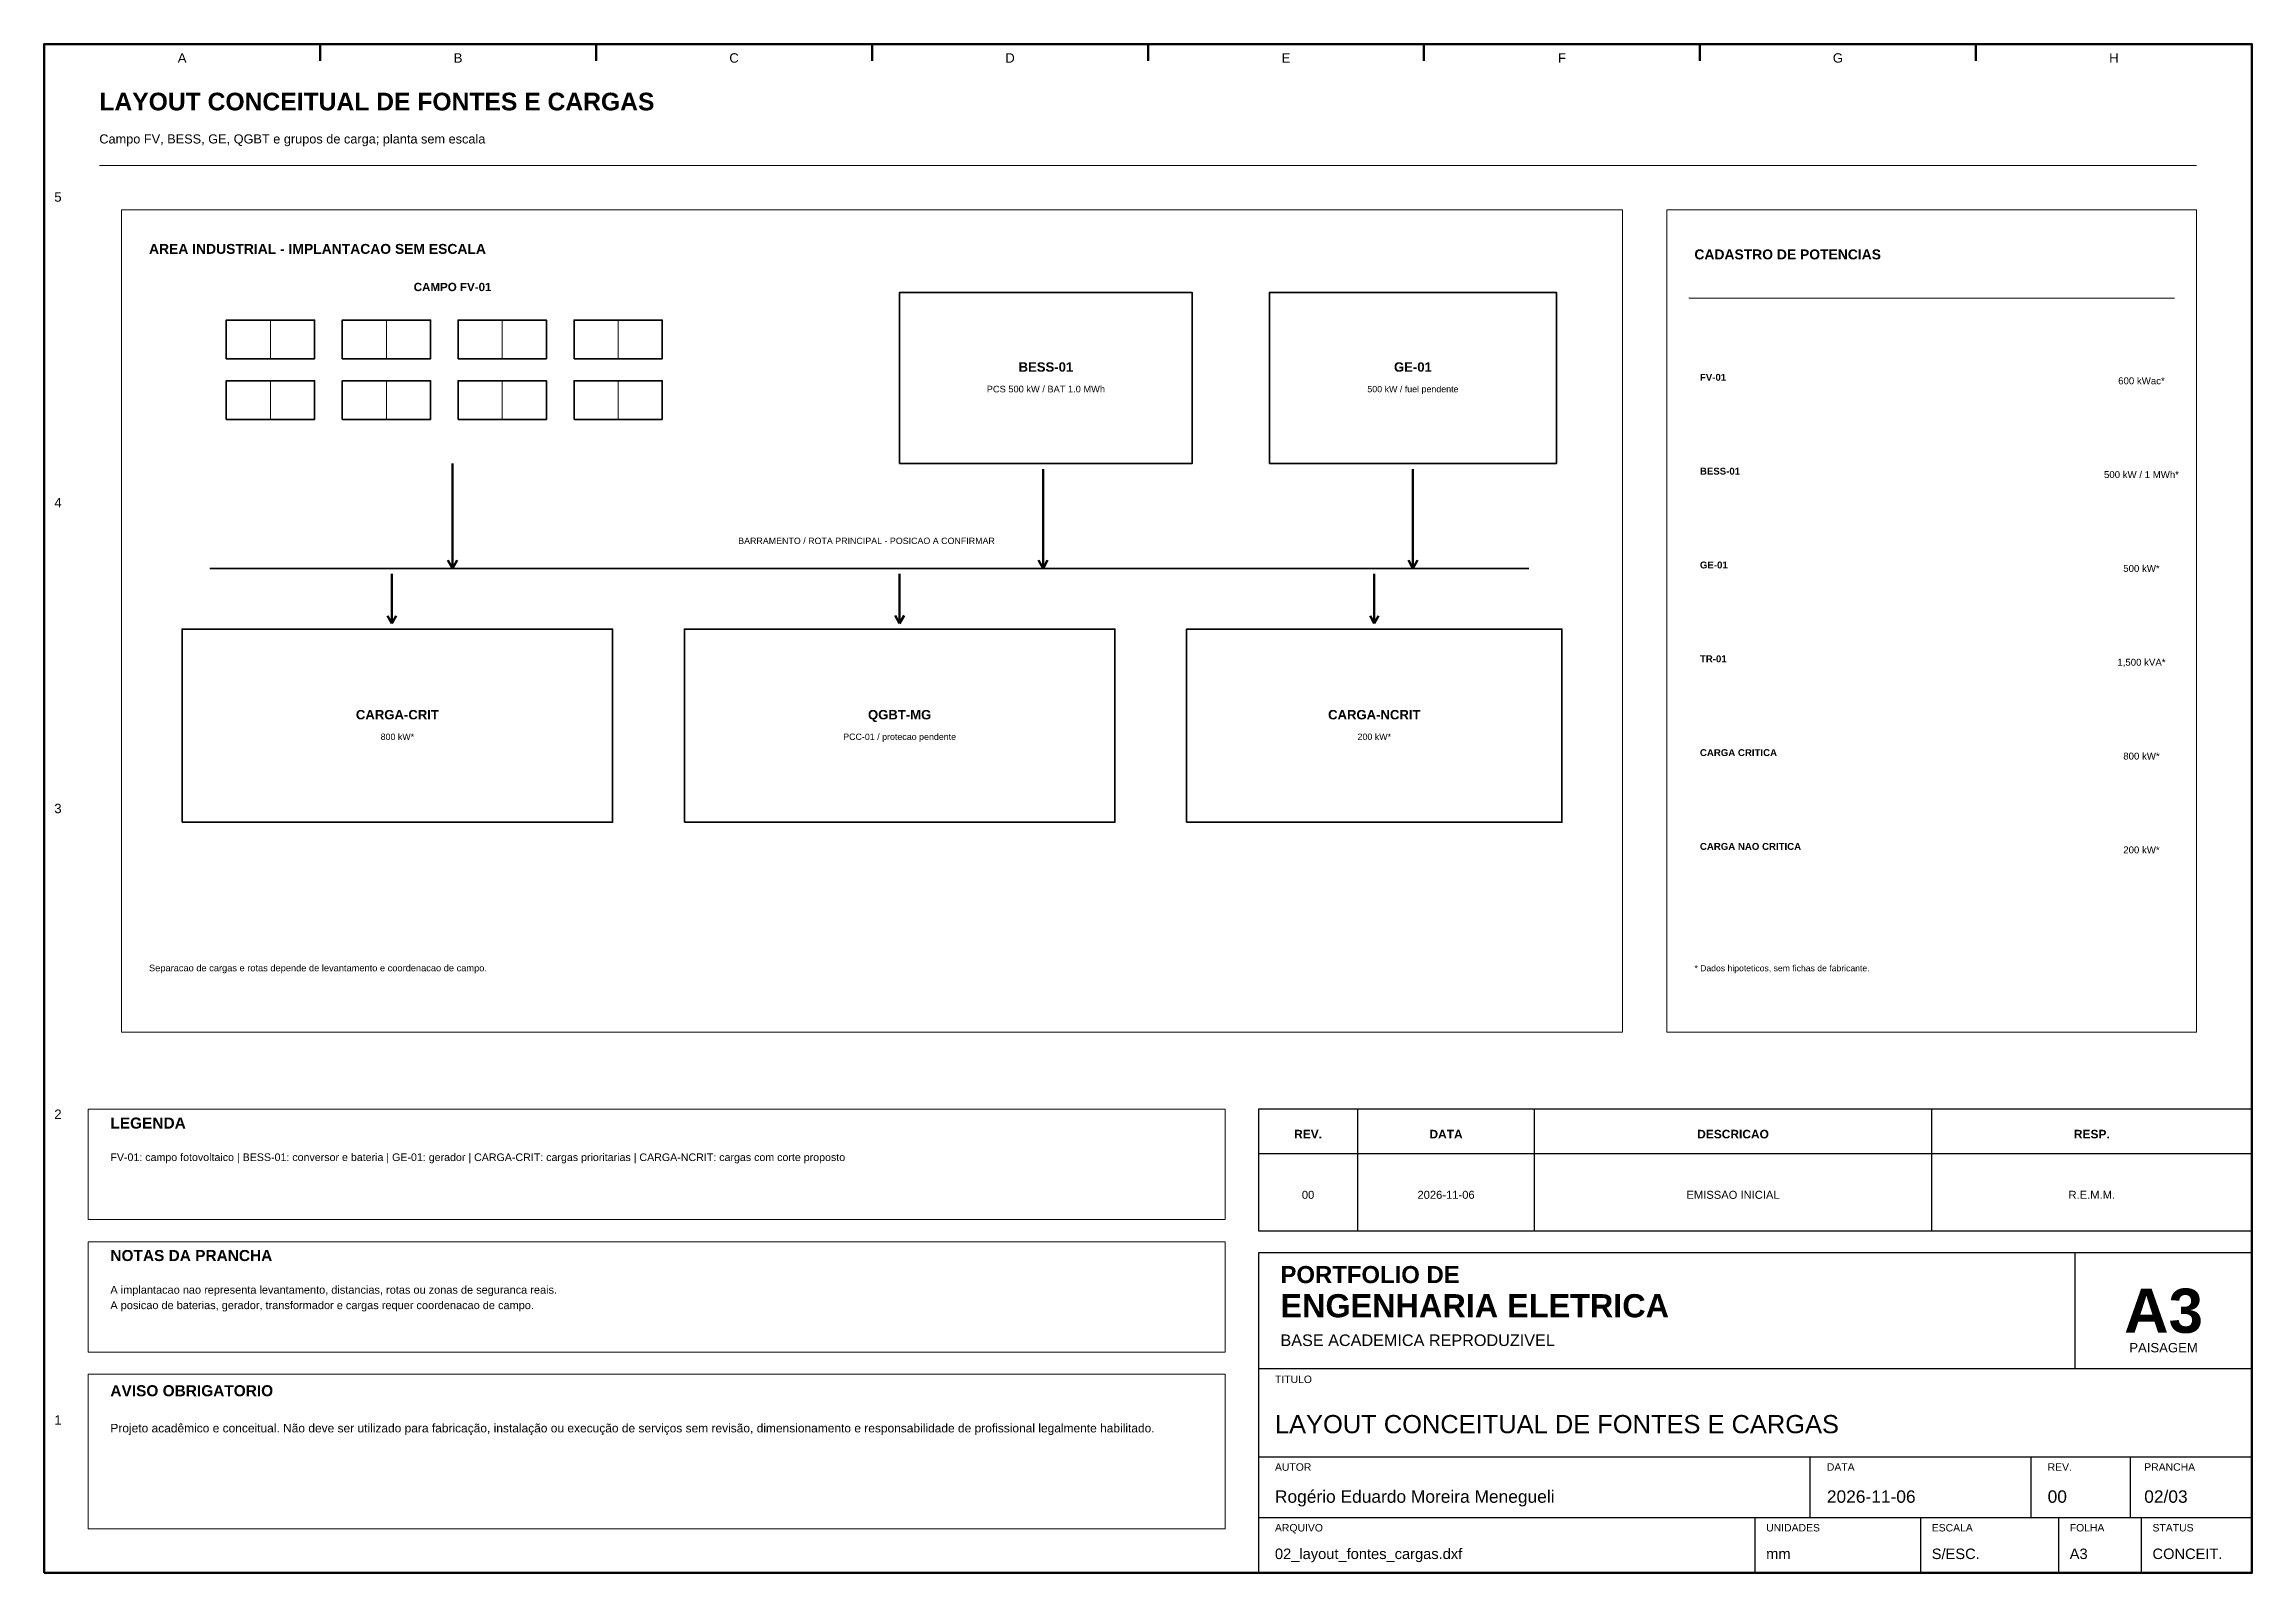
# Model space of a CAD drawing. Header units: millimetres. Extents: x 10 to 410, y 10 to 287.
import ezdxf
from ezdxf.enums import TextEntityAlignment as Align

# ---------------------------------------------------------------- set-up
doc = ezdxf.new("R2010")
doc.units = ezdxf.units.MM
for name, color, linetype, lineweight in [('00_MOLDURA', 7, 'CONTINUOUS', 50), ('01_CARIMBO', 7, 'CONTINUOUS', 25), ('02_TEXTO', 7, 'CONTINUOUS', 18), ('03_COTAS', 152, 'CONTINUOUS', 18), ('04_EQUIPAMENTOS', 32, 'CONTINUOUS', 35), ('05_POTENCIA', 12, 'CONTINUOUS', 50), ('10_ELETROCALHAS', 251, 'CONTINUOUS', 35), ('11_ARQUITETURA', 253, 'CONTINUOUS', 18), ('12_LEGENDA', 7, 'CONTINUOUS', 18), ('13_NOTAS', 7, 'CONTINUOUS', 18)]:
    doc.layers.add(name, color=color, linetype=linetype, lineweight=lineweight)
doc.styles.add('PORTFOLIO_TEXTO', font='arial.ttf')
doc.styles.add('PORTFOLIO_TITULO', font='arialbd.ttf', dxfattribs={"width": 0.92})

# ---------------------------------------------------------------- blocks, each defined once
blk = doc.blocks.new('CARIMBO_A3')
at = {"layer": '01_CARIMBO'}
for p, q in [((148, 37), (148, 58)), ((0, 37), (180, 37)), ((0, 21), (180, 21)), ((100, 10), (100, 21)), ((140, 10), (140, 21)), ((158, 10), (158, 21)), ((0, 10), (180, 10)), ((90, 0), (90, 10)), ((120, 0), (120, 10)), ((145, 0), (145, 10)), ((160, 0), (160, 10))]:
    blk.add_line(p, q, dxfattribs=at)
blk.add_lwpolyline([(0, 0), (180, 0), (180, 58), (0, 58)], close=True, dxfattribs=at)
at = {"layer": '01_CARIMBO', "style": 'PORTFOLIO_TEXTO'}
for s, p in [('TITULO', (3, 34.4)), ('AUTOR', (3, 18.5)), ('DATA', (103, 18.5)), ('REV.', (143, 18.5)), ('PRANCHA', (160.5, 18.5)), ('ARQUIVO', (3, 7.5)), ('UNIDADES', (92, 7.5)), ('ESCALA', (122, 7.5)), ('FOLHA', (147, 7.5)), ('STATUS', (162, 7.5))]:
    blk.add_text(s, height=1.35, dxfattribs=at).set_placement(p)
at = {"layer": '02_TEXTO'}
for s, height, style, p in [('PORTFOLIO DE', 3.1, 'PORTFOLIO_TITULO', (4, 52.5)), ('ENGENHARIA ELETRICA', 4.2, 'PORTFOLIO_TITULO', (4, 46.3)), ('BASE ACADEMICA REPRODUZIVEL', 2.1, 'PORTFOLIO_TEXTO', (4, 41.1))]:
    blk.add_text(s, height=height, dxfattribs=dict(at, style=style)).set_placement(p)
for s, height, style, p in [('A3', 8, 'PORTFOLIO_TITULO', (164, 47.5)), ('PAISAGEM', 1.7, 'PORTFOLIO_TEXTO', (164, 40.8))]:
    blk.add_text(s, height=height, dxfattribs=dict(at, style=style)).set_placement(p, align=Align.MIDDLE_CENTER)
at = {"layer": '02_TEXTO', "style": 'PORTFOLIO_TEXTO'}
for tag, p, height in [('TITULO', (3, 25.3), 3.3), ('AUTOR', (3, 12.7), 2.25), ('DATA', (103, 12.7), 2.25), ('REVISAO', (143, 12.7), 2.25), ('PRANCHA', (160.5, 12.7), 2.25), ('ARQUIVO', (3, 2.5), 1.9), ('UNIDADES', (92, 2.5), 1.9), ('ESCALA', (122, 2.5), 1.9), ('FOLHA', (147, 2.5), 1.9), ('STATUS', (162, 2.5), 1.9)]:
    blk.add_attdef(tag, p, '', height=height, dxfattribs=at)

msp = doc.modelspace()

# ---------------------------------------------------------------- linework, layer by layer
at = {"layer": '00_MOLDURA'}
for p, q in [((60, 287), (60, 284)), ((110, 287), (110, 284)), ((160, 287), (160, 284)), ((210, 287), (210, 284)), ((260, 287), (260, 284)), ((310, 287), (310, 284)), ((360, 287), (360, 284))]:
    msp.add_line(p, q, dxfattribs=at)
msp.add_lwpolyline([(10, 10), (410, 10), (410, 287), (10, 287)], close=True, dxfattribs=at)
at = {"layer": '01_CARIMBO'}
for p, q in [((248, 72), (248, 94)), ((280, 72), (280, 94)), ((352, 72), (352, 94)), ((230, 86), (410, 86))]:
    msp.add_line(p, q, dxfattribs=at)
msp.add_lwpolyline([(230, 72), (410, 72), (410, 94), (230, 94)], close=True, dxfattribs=at)
at = {"layer": '03_COTAS'}
for p, q in [((20, 265), (400, 265)), ((51, 230), (51, 237)), ((72, 230), (72, 237)), ((93, 230), (93, 237)), ((114, 230), (114, 237)), ((51, 219), (51, 226)), ((72, 219), (72, 226)), ((93, 219), (93, 226)), ((114, 219), (114, 226))]:
    msp.add_line(p, q, dxfattribs=at)
at = {"layer": '04_EQUIPAMENTOS'}
for points in [[(165, 211), (218, 211), (218, 242), (165, 242)], [(232, 211), (284, 211), (284, 242), (232, 242)], [(43, 230), (59, 230), (59, 237), (43, 237)], [(64, 230), (80, 230), (80, 237), (64, 237)], [(85, 230), (101, 230), (101, 237), (85, 237)], [(106, 230), (122, 230), (122, 237), (106, 237)], [(43, 219), (59, 219), (59, 226), (43, 226)], [(64, 219), (80, 219), (80, 226), (64, 226)], [(85, 219), (101, 219), (101, 226), (85, 226)], [(106, 219), (122, 219), (122, 226), (106, 226)], [(35, 146), (113, 146), (113, 181), (35, 181)], [(126, 146), (204, 146), (204, 181), (126, 181)], [(217, 146), (285, 146), (285, 181), (217, 181)]]:
    msp.add_lwpolyline(points, close=True, dxfattribs=at)
at = {"layer": '05_POTENCIA'}
for p, q in [((84, 211), (84, 192)), ((191, 210), (191, 192)), ((258, 210), (258, 192)), ((83.17, 193.5), (84, 192)), ((84.83, 193.5), (84, 192)), ((190.18, 193.5), (191, 192)), ((191.82, 193.5), (191, 192)), ((257.18, 193.5), (258, 192)), ((258.82, 193.5), (258, 192)), ((73, 191), (73, 182)), ((165, 191), (165, 182)), ((251, 191), (251, 182)), ((72.23, 183.4), (73, 182)), ((73.77, 183.4), (73, 182)), ((164.18, 183.5), (165, 182)), ((165.82, 183.5), (165, 182)), ((250.23, 183.4), (251, 182)), ((251.77, 183.4), (251, 182))]:
    msp.add_line(p, q, dxfattribs=at)
at = {"layer": '10_ELETROCALHAS'}
msp.add_line((40, 192), (279, 192), dxfattribs=at)
at = {"layer": '11_ARQUITETURA'}
msp.add_lwpolyline([(24, 108), (296, 108), (296, 257), (24, 257)], close=True, dxfattribs=at)
at = {"layer": '12_LEGENDA'}
msp.add_line((308, 241), (396, 241), dxfattribs=at)
for points in [[(304, 108), (400, 108), (400, 257), (304, 257)], [(18, 74), (224, 74), (224, 94), (18, 94)]]:
    msp.add_lwpolyline(points, close=True, dxfattribs=at)
at = {"layer": '13_NOTAS'}
for points in [[(18, 50), (224, 50), (224, 70), (18, 70)], [(18, 18), (224, 18), (224, 46), (18, 46)]]:
    msp.add_lwpolyline(points, close=True, dxfattribs=at)

# ---------------------------------------------------------------- block references
at = {"layer": '01_CARIMBO'}
msp.add_blockref('CARIMBO_A3', (230, 10), dxfattribs=at).add_auto_attribs({'TITULO': 'LAYOUT CONCEITUAL DE FONTES E CARGAS', 'AUTOR': 'Rogério Eduardo Moreira Menegueli', 'DATA': '2026-11-06', 'REVISAO': '00', 'PRANCHA': '02/03', 'ARQUIVO': '02_layout_fontes_cargas.dxf', 'UNIDADES': 'mm', 'ESCALA': 'S/ESC.', 'FOLHA': 'A3', 'STATUS': 'CONCEIT.'})

# ---------------------------------------------------------------- texts
at = {"layer": '00_MOLDURA', "style": 'PORTFOLIO_TEXTO'}
for s, p in [('A', (35, 284.5)), ('B', (85, 284.5)), ('C', (135, 284.5)), ('D', (185, 284.5)), ('E', (235, 284.5)), ('F', (285, 284.5)), ('G', (335, 284.5)), ('H', (385, 284.5)), ('5', (12.5, 259.3)), ('4', (12.5, 203.9)), ('3', (12.5, 148.5)), ('2', (12.5, 93.1)), ('1', (12.5, 37.7))]:
    msp.add_text(s, height=1.7, dxfattribs=at).set_placement(p, align=Align.MIDDLE_CENTER)
at = {"layer": '01_CARIMBO', "style": 'PORTFOLIO_TITULO'}
for s, p in [('REV.', (239, 89.5)), ('DATA', (264, 89.5)), ('DESCRICAO', (316, 89.5)), ('RESP.', (381, 89.5))]:
    msp.add_text(s, height=1.55, dxfattribs=at).set_placement(p, align=Align.MIDDLE_CENTER)
at = {"layer": '02_TEXTO'}
for s, height, style, p in [('LAYOUT CONCEITUAL DE FONTES E CARGAS', 3.2, 'PORTFOLIO_TITULO', (20, 275)), ('Campo FV, BESS, GE, QGBT e grupos de carga; planta sem escala', 1.65, 'PORTFOLIO_TEXTO', (20, 269)), ('FV-01', 1.25, 'PORTFOLIO_TITULO', (310, 226)), ('BESS-01', 1.25, 'PORTFOLIO_TITULO', (310, 209)), ('GE-01', 1.25, 'PORTFOLIO_TITULO', (310, 192)), ('TR-01', 1.25, 'PORTFOLIO_TITULO', (310, 175)), ('CARGA CRITICA', 1.25, 'PORTFOLIO_TITULO', (310, 158)), ('CARGA NAO CRITICA', 1.25, 'PORTFOLIO_TITULO', (310, 141))]:
    msp.add_text(s, height=height, dxfattribs=dict(at, style=style)).set_placement(p)
at = {"layer": '02_TEXTO', "style": 'PORTFOLIO_TEXTO'}
for s, height, p in [('PCS 500 kW / BAT 1.0 MWh', 1.2, (191.5, 224.5)), ('500 kW / fuel pendente', 1.15, (258, 224.5)), ('600 kWac*', 1.25, (390, 226)), ('500 kW / 1 MWh*', 1.25, (390, 209)), ('500 kW*', 1.25, (390, 192)), ('1,500 kVA*', 1.25, (390, 175)), ('800 kW*', 1.15, (74, 161.5)), ('PCC-01 / protecao pendente', 1.15, (165, 161.5)), ('200 kW*', 1.15, (251, 161.5)), ('800 kW*', 1.25, (390, 158)), ('200 kW*', 1.25, (390, 141)), ('00', 1.45, (239, 78.5)), ('2026-11-06', 1.45, (264, 78.5)), ('EMISSAO INICIAL', 1.45, (316, 78.5)), ('R.E.M.M.', 1.45, (381, 78.5))]:
    msp.add_text(s, height=height, dxfattribs=at).set_placement(p, align=Align.MIDDLE_CENTER)
at = {"layer": '04_EQUIPAMENTOS', "style": 'PORTFOLIO_TITULO'}
for s, height, p in [('CAMPO FV-01', 1.5, (84, 243)), ('BESS-01', 1.7, (191.5, 228.5)), ('GE-01', 1.7, (258, 228.5)), ('CARGA-CRIT', 1.7, (74, 165.5)), ('QGBT-MG', 1.7, (165, 165.5)), ('CARGA-NCRIT', 1.7, (251, 165.5))]:
    msp.add_text(s, height=height, dxfattribs=at).set_placement(p, align=Align.MIDDLE_CENTER)
at = {"layer": '10_ELETROCALHAS', "style": 'PORTFOLIO_TEXTO'}
msp.add_text('BARRAMENTO / ROTA PRINCIPAL - POSICAO A CONFIRMAR', height=1.15, dxfattribs=at).set_placement((159, 197), align=Align.MIDDLE_CENTER)
at = {"layer": '11_ARQUITETURA', "style": 'PORTFOLIO_TITULO'}
msp.add_text('AREA INDUSTRIAL - IMPLANTACAO SEM ESCALA', height=1.8, dxfattribs=at).set_placement((29, 249))
at = {"layer": '12_LEGENDA', "style": 'PORTFOLIO_TITULO'}
for s, height, p in [('CADASTRO DE POTENCIAS', 1.8, (309, 248)), ('LEGENDA', 2, (22, 90.5))]:
    msp.add_text(s, height=height, dxfattribs=at).set_placement(p)
at = {"layer": '12_LEGENDA', "insert": (22, 86), "char_height": 1.38, "width": 198, "attachment_point": 1, "line_spacing_factor": 1.18, "style": 'PORTFOLIO_TEXTO'}
msp.add_mtext('FV-01: campo fotovoltaico | BESS-01: conversor e bateria | GE-01: gerador | CARGA-CRIT: cargas prioritarias | CARGA-NCRIT: cargas com corte proposto', dxfattribs=at)
at = {"layer": '13_NOTAS'}
for s, height, style, p in [('Separacao de cargas e rotas depende de levantamento e coordenacao de campo.', 1.2, 'PORTFOLIO_TEXTO', (29, 119)), ('* Dados hipoteticos, sem fichas de fabricante.', 1.12, 'PORTFOLIO_TEXTO', (309, 119)), ('NOTAS DA PRANCHA', 2, 'PORTFOLIO_TITULO', (22, 66.5)), ('AVISO OBRIGATORIO', 2, 'PORTFOLIO_TITULO', (22, 42))]:
    msp.add_text(s, height=height, dxfattribs=dict(at, style=style)).set_placement(p)
at = {"layer": '13_NOTAS', "width": 198, "attachment_point": 1, "line_spacing_factor": 1.18, "style": 'PORTFOLIO_TEXTO'}
for s, insert, char_height in [('A implantacao nao representa levantamento, distancias, rotas ou zonas de seguranca reais.\\PA posicao de baterias, gerador, transformador e cargas requer coordenacao de campo.', (22, 62), 1.42), ('Projeto acadêmico e conceitual. Não deve ser utilizado para fabricação, instalação ou execução de serviços sem revisão, dimensionamento e responsabilidade de profissional legalmente habilitado.', (22, 37), 1.55)]:
    msp.add_mtext(s, dxfattribs=dict(at, insert=insert, char_height=char_height))

doc.saveas('drawing.dxf')
